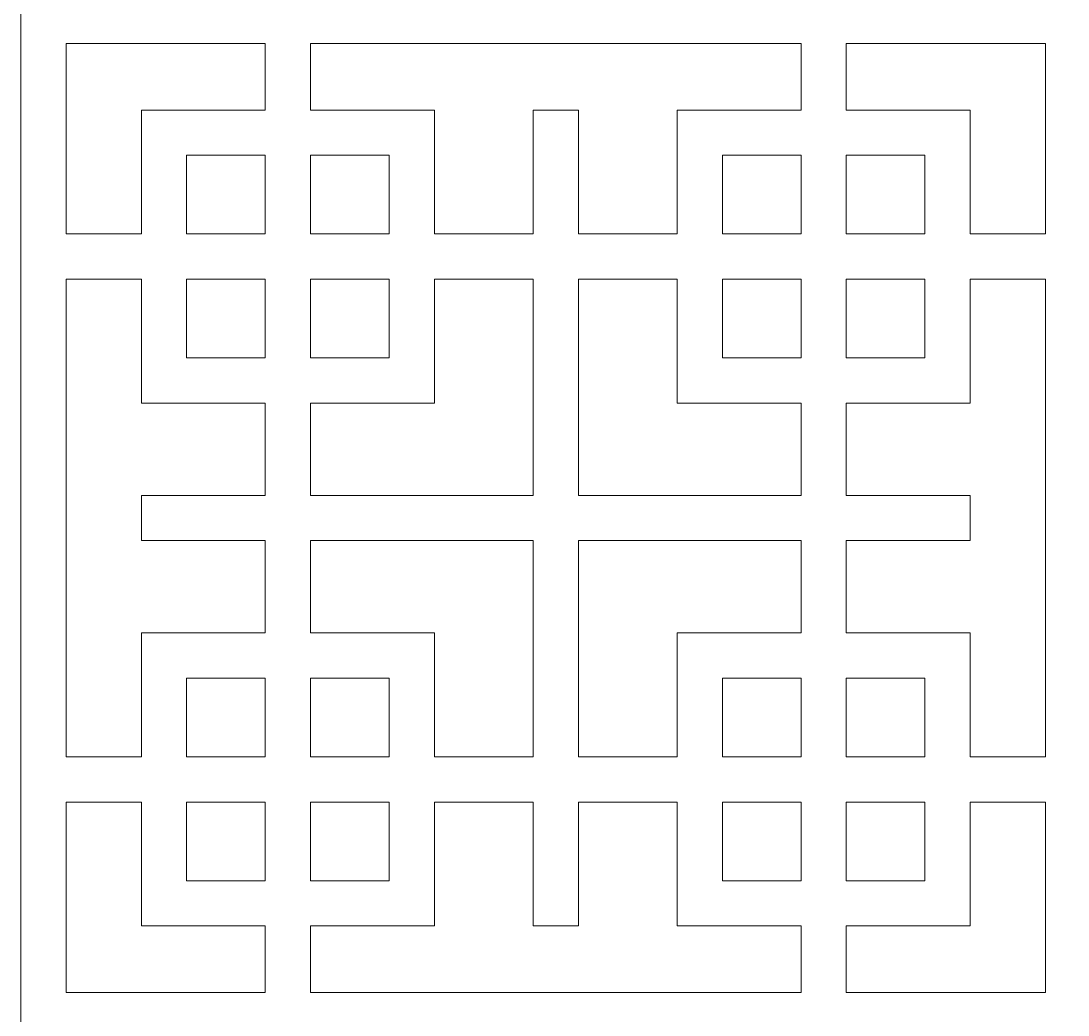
# Model space of a CAD drawing. Header units: centimetres. Extents: x -9.1 to 4.5, y -11.1 to 12.3.
# Drawn here: x -9.142 to -6.072, y -2.341 to 0.574 of the extents above; entities that cross this region are included whole.
import ezdxf

# ---------------------------------------------------------------- set-up
doc = ezdxf.new("R2010")
doc.units = ezdxf.units.CM
doc.header["$MEASUREMENT"] = 0
doc.layers.add('layer 1', color=7, linetype='Continuous')

msp = doc.modelspace()

# ---------------------------------------------------------------- linework, layer by layer
at = {"layer": 'layer 1', "color": 250, "lineweight": 9}
for points, knots in [([(-3.00204, -11.08839), (-3.00204, -11.08839), (-3.00204, -11.01742), (-3.00204, -11.01742), (-3.00204, -11.01742), (-3.00204, -11.01742), (-3.00204, -8.23555), (-3.00204, -8.23555), (-3.00204, -8.23555), (-3.00204, -8.23555), (-3.00204, -8.20024), (-3.00204, -8.20024), (-3.00204, -8.20024), (-3.00204, -8.20024), (-3.00204, -8.17408), (-3.00204, -8.17408), (-3.00204, -8.17408), (-3.00204, -8.17408), (-3.00204, -8.10311), (-3.00204, -8.10311), (-3.00204, -8.10311), (-3.00204, -8.10311), (-3.00204, -5.32124), (-3.00204, -5.32124), (-3.00204, -5.32124), (-3.00204, -5.32124), (-3.00204, -5.28593), (-3.00204, -5.28593), (-3.00204, -5.28593), (-3.00204, -5.28593), (-3.00204, -5.25977), (-3.00204, -5.25977), (-3.00204, -5.25977), (-3.00204, -5.25977), (-3.00204, -5.1888), (-3.00204, -5.1888), (-3.00204, -5.1888), (-3.00204, -5.1888), (-3.00204, -2.40694), (-3.00204, -2.40694), (-3.00204, -2.40694), (-3.00204, -2.40694), (-3.00204, -2.37162), (-3.00204, -2.37162), (-3.00204, -2.37162), (-3.00204, -2.37162), (-3.00204, -2.34547), (-3.00204, -2.34547), (-3.00204, -2.34547), (-3.00204, -2.34547), (-3.00204, -2.2745), (-3.00204, -2.2745), (-3.00204, -2.2745), (-3.00204, -2.2745), (-3.00204, 0.50737), (-3.00204, 0.50737), (-3.00204, 0.50737), (-3.00204, 0.50737), (-3.00204, 0.54268), (-3.00204, 0.54268), (-3.00204, 0.54268), (-3.00204, 0.54268), (-3.00204, 0.56884), (-3.00204, 0.56884), (-3.00204, 0.56884), (-3.00204, 0.56884), (-3.00204, 0.63981), (-3.00204, 0.63981), (-3.00204, 0.63981), (-3.00204, 0.63981), (-3.00204, 3.42168), (-3.00204, 3.42168), (-3.00204, 3.42168), (-3.00204, 3.42168), (-3.00204, 3.45699), (-3.00204, 3.45699), (-3.00204, 3.45699), (-3.00204, 3.45699), (-3.00204, 3.48315), (-3.00204, 3.48315), (-3.00204, 3.48315), (-3.00204, 3.48315), (-3.00204, 3.55412), (-3.00204, 3.55412), (-3.00204, 3.55412), (-3.00204, 3.55412), (-3.00204, 6.33599), (-3.00204, 6.33599), (-3.00204, 6.33599), (-3.00204, 6.33599), (-3.00204, 6.3713), (-3.00204, 6.3713), (-3.00204, 6.3713), (-3.00204, 6.3713), (-3.00204, 6.39745), (-3.00204, 6.39745), (-3.00204, 6.39745), (-3.00204, 6.39745), (-3.00204, 6.46843), (-3.00204, 6.46843), (-3.00204, 6.46843), (-3.00204, 6.46843), (-3.00204, 9.25029), (-3.00204, 9.25029), (-3.00204, 9.25029), (-3.00204, 9.25029), (-3.00204, 9.28561), (-3.00204, 9.28561), (-3.00204, 9.28561), (-3.00204, 9.28561), (-3.00204, 9.31176), (-3.00204, 9.31176), (-3.00204, 9.31176), (-3.00204, 9.31176), (-3.00204, 9.38273), (-3.00204, 9.38273), (-3.00204, 9.38273), (-3.00204, 9.38273), (-3.00204, 12.1646), (-3.00204, 12.1646), (-3.00204, 12.1646), (-3.00204, 12.1646), (-3.00204, 12.19991), (-3.00204, 12.19991), (-3.00204, 12.19991), (-3.00204, 12.19991), (-3.00204, 12.29704), (-3.00204, 12.29704), (-3.00204, 12.29704), (-3.00204, 12.29704), (-9.14166, 12.29704), (-9.14166, 12.29704), (-9.14166, 12.29704), (-9.14166, 12.29704), (-9.14166, 12.19991), (-9.14166, 12.19991), (-9.14166, 12.19991), (-9.14166, 12.19991), (-9.14166, 12.1646), (-9.14166, 12.1646), (-9.14166, 12.1646), (-9.14166, 12.1646), (-9.14166, 9.38273), (-9.14166, 9.38273), (-9.14166, 9.38273), (-9.14166, 9.38273), (-9.14166, 9.3638), (-9.14166, 9.3638), (-9.14166, 9.3638), (-9.14166, 9.3638), (-9.14166, 9.28561), (-9.14166, 9.28561), (-9.14166, 9.28561), (-9.14166, 9.28561), (-9.14166, 9.25029), (-9.14166, 9.25029), (-9.14166, 9.25029), (-9.14166, 9.25029), (-9.14166, 6.46843), (-9.14166, 6.46843), (-9.14166, 6.46843), (-9.14166, 6.46843), (-9.14166, 6.44949), (-9.14166, 6.44949), (-9.14166, 6.44949), (-9.14166, 6.44949), (-9.14166, 6.3713), (-9.14166, 6.3713), (-9.14166, 6.3713), (-9.14166, 6.3713), (-9.14166, 6.33599), (-9.14166, 6.33599), (-9.14166, 6.33599), (-9.14166, 6.33599), (-9.14166, 3.55412), (-9.14166, 3.55412), (-9.14166, 3.55412), (-9.14166, 3.55412), (-9.14166, 3.53518), (-9.14166, 3.53518), (-9.14166, 3.53518), (-9.14166, 3.53518), (-9.14166, 3.45699), (-9.14166, 3.45699), (-9.14166, 3.45699), (-9.14166, 3.45699), (-9.14166, 3.42168), (-9.14166, 3.42168), (-9.14166, 3.42168), (-9.14166, 3.42168), (-9.14166, 0.63981), (-9.14166, 0.63981), (-9.14166, 0.63981), (-9.14166, 0.63981), (-9.14166, 0.62088), (-9.14166, 0.62088), (-9.14166, 0.62088), (-9.14166, 0.62088), (-9.14166, 0.54268), (-9.14166, 0.54268), (-9.14166, 0.54268), (-9.14166, 0.54268), (-9.14166, 0.50737), (-9.14166, 0.50737), (-9.14166, 0.50737), (-9.14166, 0.50737), (-9.14166, -2.2745), (-9.14166, -2.2745), (-9.14166, -2.2745), (-9.14166, -2.2745), (-9.14166, -2.29343), (-9.14166, -2.29343), (-9.14166, -2.29343), (-9.14166, -2.29343), (-9.14166, -2.37162), (-9.14166, -2.37162), (-9.14166, -2.37162), (-9.14166, -2.37162), (-9.14166, -2.40694), (-9.14166, -2.40694), (-9.14166, -2.40694), (-9.14166, -2.40694), (-9.14166, -5.1888), (-9.14166, -5.1888), (-9.14166, -5.1888), (-9.14166, -5.1888), (-9.14166, -5.20774), (-9.14166, -5.20774), (-9.14166, -5.20774), (-9.14166, -5.20774), (-9.14166, -5.28593), (-9.14166, -5.28593), (-9.14166, -5.28593), (-9.14166, -5.28593), (-9.14166, -5.32124), (-9.14166, -5.32124), (-9.14166, -5.32124), (-9.14166, -5.32124), (-9.14166, -8.10311), (-9.14166, -8.10311), (-9.14166, -8.10311), (-9.14166, -8.10311), (-9.14166, -8.12204), (-9.14166, -8.12204), (-9.14166, -8.12204), (-9.14166, -8.12204), (-9.14166, -8.20024), (-9.14166, -8.20024), (-9.14166, -8.20024), (-9.14166, -8.20024), (-9.14166, -8.23555), (-9.14166, -8.23555), (-9.14166, -8.23555), (-9.14166, -8.23555), (-9.14166, -11.01742), (-9.14166, -11.01742), (-9.14166, -11.01742), (-9.14166, -11.01742), (-9.14166, -11.03635), (-9.14166, -11.03635), (-9.14166, -11.03635), (-9.14166, -11.03635), (-9.14166, -11.14986), (-9.14166, -11.14986), (-9.14166, -11.14986), (-9.14166, -11.14986), (-3.00204, -11.14986), (-3.00204, -11.14986), (-3.00204, -11.14986), (-3.00204, -11.14986), (-3.00204, -11.08839), (-3.00204, -11.08839)], [0, 0, 0, 0, 0.0144928, 0.0144928, 0.0144928, 0.0144928, 0.0289855, 0.0289855, 0.0289855, 0.0289855, 0.0434783, 0.0434783, 0.0434783, 0.0434783, 0.057971, 0.057971, 0.057971, 0.057971, 0.0724638, 0.0724638, 0.0724638, 0.0724638, 0.0869565, 0.0869565, 0.0869565, 0.0869565, 0.1014493, 0.1014493, 0.1014493, 0.1014493, 0.115942, 0.115942, 0.115942, 0.115942, 0.1304348, 0.1304348, 0.1304348, 0.1304348, 0.1449275, 0.1449275, 0.1449275, 0.1449275, 0.1594203, 0.1594203, 0.1594203, 0.1594203, 0.173913, 0.173913, 0.173913, 0.173913, 0.1884058, 0.1884058, 0.1884058, 0.1884058, 0.2028986, 0.2028986, 0.2028986, 0.2028986, 0.2173913, 0.2173913, 0.2173913, 0.2173913, 0.2318841, 0.2318841, 0.2318841, 0.2318841, 0.2463768, 0.2463768, 0.2463768, 0.2463768, 0.2608696, 0.2608696, 0.2608696, 0.2608696, 0.2753623, 0.2753623, 0.2753623, 0.2753623, 0.2898551, 0.2898551, 0.2898551, 0.2898551, 0.3043478, 0.3043478, 0.3043478, 0.3043478, 0.3188406, 0.3188406, 0.3188406, 0.3188406, 0.3333333, 0.3333333, 0.3333333, 0.3333333, 0.3478261, 0.3478261, 0.3478261, 0.3478261, 0.3623188, 0.3623188, 0.3623188, 0.3623188, 0.3768116, 0.3768116, 0.3768116, 0.3768116, 0.3913043, 0.3913043, 0.3913043, 0.3913043, 0.4057971, 0.4057971, 0.4057971, 0.4057971, 0.4202899, 0.4202899, 0.4202899, 0.4202899, 0.4347826, 0.4347826, 0.4347826, 0.4347826, 0.4492754, 0.4492754, 0.4492754, 0.4492754, 0.4637681, 0.4637681, 0.4637681, 0.4637681, 0.4782609, 0.4782609, 0.4782609, 0.4782609, 0.4927536, 0.4927536, 0.4927536, 0.4927536, 0.5072464, 0.5072464, 0.5072464, 0.5072464, 0.5217391, 0.5217391, 0.5217391, 0.5217391, 0.5362319, 0.5362319, 0.5362319, 0.5362319, 0.5507246, 0.5507246, 0.5507246, 0.5507246, 0.5652174, 0.5652174, 0.5652174, 0.5652174, 0.5797101, 0.5797101, 0.5797101, 0.5797101, 0.5942029, 0.5942029, 0.5942029, 0.5942029, 0.6086957, 0.6086957, 0.6086957, 0.6086957, 0.6231884, 0.6231884, 0.6231884, 0.6231884, 0.6376812, 0.6376812, 0.6376812, 0.6376812, 0.6521739, 0.6521739, 0.6521739, 0.6521739, 0.6666667, 0.6666667, 0.6666667, 0.6666667, 0.6811594, 0.6811594, 0.6811594, 0.6811594, 0.6956522, 0.6956522, 0.6956522, 0.6956522, 0.7101449, 0.7101449, 0.7101449, 0.7101449, 0.7246377, 0.7246377, 0.7246377, 0.7246377, 0.7391304, 0.7391304, 0.7391304, 0.7391304, 0.7536232, 0.7536232, 0.7536232, 0.7536232, 0.7681159, 0.7681159, 0.7681159, 0.7681159, 0.7826087, 0.7826087, 0.7826087, 0.7826087, 0.7971014, 0.7971014, 0.7971014, 0.7971014, 0.8115942, 0.8115942, 0.8115942, 0.8115942, 0.826087, 0.826087, 0.826087, 0.826087, 0.8405797, 0.8405797, 0.8405797, 0.8405797, 0.8550725, 0.8550725, 0.8550725, 0.8550725, 0.8695652, 0.8695652, 0.8695652, 0.8695652, 0.884058, 0.884058, 0.884058, 0.884058, 0.8985507, 0.8985507, 0.8985507, 0.8985507, 0.9130435, 0.9130435, 0.9130435, 0.9130435, 0.9275362, 0.9275362, 0.9275362, 0.9275362, 0.942029, 0.942029, 0.942029, 0.942029, 0.9565217, 0.9565217, 0.9565217, 0.9565217, 0.9710145, 0.9710145, 0.9710145, 0.9710145, 1, 1, 1, 1]), ([(-8.42524, 0.50737), (-8.42524, 0.50737), (-8.42524, 0.31215), (-8.42524, 0.31215), (-8.42524, 0.31215), (-8.42524, 0.31215), (-8.78834, 0.31215), (-8.78834, 0.31215), (-8.78834, 0.31215), (-8.78834, 0.31215), (-8.78834, -0.05095), (-8.78834, -0.05095), (-8.78834, -0.05095), (-8.78834, -0.05095), (-9.00922, -0.05095), (-9.00922, -0.05095), (-9.00922, -0.05095), (-9.00922, -0.05095), (-9.00922, 0.50737), (-9.00922, 0.50737), (-9.00922, 0.50737), (-9.00922, 0.50737), (-8.42524, 0.50737), (-8.42524, 0.50737)], [0, 0, 0, 0, 0.1428571, 0.1428571, 0.1428571, 0.1428571, 0.2857143, 0.2857143, 0.2857143, 0.2857143, 0.4285714, 0.4285714, 0.4285714, 0.4285714, 0.5714286, 0.5714286, 0.5714286, 0.5714286, 0.7142857, 0.7142857, 0.7142857, 0.7142857, 1, 1, 1, 1]), ([(-6.8545, 0.50737), (-6.8545, 0.50737), (-6.8545, 0.31215), (-6.8545, 0.31215), (-6.8545, 0.31215), (-6.8545, 0.31215), (-7.2176, 0.31215), (-7.2176, 0.31215), (-7.2176, 0.31215), (-7.2176, 0.31215), (-7.2176, -0.05095), (-7.2176, -0.05095), (-7.2176, -0.05095), (-7.2176, -0.05095), (-7.50743, -0.05095), (-7.50743, -0.05095), (-7.50743, -0.05095), (-7.50743, -0.05095), (-7.50743, 0.31215), (-7.50743, 0.31215), (-7.50743, 0.31215), (-7.50743, 0.31215), (-7.63987, 0.31215), (-7.63987, 0.31215), (-7.63987, 0.31215), (-7.63987, 0.31215), (-7.63987, -0.05095), (-7.63987, -0.05095), (-7.63987, -0.05095), (-7.63987, -0.05095), (-7.92969, -0.05095), (-7.92969, -0.05095), (-7.92969, -0.05095), (-7.92969, -0.05095), (-7.92969, 0.31215), (-7.92969, 0.31215), (-7.92969, 0.31215), (-7.92969, 0.31215), (-8.2928, 0.31215), (-8.2928, 0.31215), (-8.2928, 0.31215), (-8.2928, 0.31215), (-8.2928, 0.50737), (-8.2928, 0.50737), (-8.2928, 0.50737), (-8.2928, 0.50737), (-6.8545, 0.50737), (-6.8545, 0.50737)], [0, 0, 0, 0, 0.0769231, 0.0769231, 0.0769231, 0.0769231, 0.1538462, 0.1538462, 0.1538462, 0.1538462, 0.2307692, 0.2307692, 0.2307692, 0.2307692, 0.3076923, 0.3076923, 0.3076923, 0.3076923, 0.3846154, 0.3846154, 0.3846154, 0.3846154, 0.4615385, 0.4615385, 0.4615385, 0.4615385, 0.5384615, 0.5384615, 0.5384615, 0.5384615, 0.6153846, 0.6153846, 0.6153846, 0.6153846, 0.6923077, 0.6923077, 0.6923077, 0.6923077, 0.7692308, 0.7692308, 0.7692308, 0.7692308, 0.8461538, 0.8461538, 0.8461538, 0.8461538, 1, 1, 1, 1]), ([(-6.13807, 0.50737), (-6.13807, 0.50737), (-6.13807, -0.05095), (-6.13807, -0.05095), (-6.13807, -0.05095), (-6.13807, -0.05095), (-6.35896, -0.05095), (-6.35896, -0.05095), (-6.35896, -0.05095), (-6.35896, -0.05095), (-6.35896, 0.31215), (-6.35896, 0.31215), (-6.35896, 0.31215), (-6.35896, 0.31215), (-6.72206, 0.31215), (-6.72206, 0.31215), (-6.72206, 0.31215), (-6.72206, 0.31215), (-6.72206, 0.50737), (-6.72206, 0.50737), (-6.72206, 0.50737), (-6.72206, 0.50737), (-6.13807, 0.50737), (-6.13807, 0.50737)], [0, 0, 0, 0, 0.1428571, 0.1428571, 0.1428571, 0.1428571, 0.2857143, 0.2857143, 0.2857143, 0.2857143, 0.4285714, 0.4285714, 0.4285714, 0.4285714, 0.5714286, 0.5714286, 0.5714286, 0.5714286, 0.7142857, 0.7142857, 0.7142857, 0.7142857, 1, 1, 1, 1]), ([(-8.42524, 0.17971), (-8.42524, 0.17971), (-8.42524, -0.05095), (-8.42524, -0.05095), (-8.42524, -0.05095), (-8.42524, -0.05095), (-8.6559, -0.05095), (-8.6559, -0.05095), (-8.6559, -0.05095), (-8.6559, -0.05095), (-8.6559, 0.17971), (-8.6559, 0.17971), (-8.6559, 0.17971), (-8.6559, 0.17971), (-8.42524, 0.17971), (-8.42524, 0.17971)], [0, 0, 0, 0, 0.2, 0.2, 0.2, 0.2, 0.4, 0.4, 0.4, 0.4, 0.6, 0.6, 0.6, 0.6, 1, 1, 1, 1]), ([(-8.2928, -0.05095), (-8.2928, -0.05095), (-8.2928, 0.17971), (-8.2928, 0.17971), (-8.2928, 0.17971), (-8.2928, 0.17971), (-8.06213, 0.17971), (-8.06213, 0.17971), (-8.06213, 0.17971), (-8.06213, 0.17971), (-8.06213, -0.05095), (-8.06213, -0.05095), (-8.06213, -0.05095), (-8.06213, -0.05095), (-8.2928, -0.05095), (-8.2928, -0.05095)], [0, 0, 0, 0, 0.2, 0.2, 0.2, 0.2, 0.4, 0.4, 0.4, 0.4, 0.6, 0.6, 0.6, 0.6, 1, 1, 1, 1]), ([(-6.8545, -0.05095), (-6.8545, -0.05095), (-7.08516, -0.05095), (-7.08516, -0.05095), (-7.08516, -0.05095), (-7.08516, -0.05095), (-7.08516, 0.17971), (-7.08516, 0.17971), (-7.08516, 0.17971), (-7.08516, 0.17971), (-6.8545, 0.17971), (-6.8545, 0.17971), (-6.8545, 0.17971), (-6.8545, 0.17971), (-6.8545, -0.05095), (-6.8545, -0.05095)], [0, 0, 0, 0, 0.2, 0.2, 0.2, 0.2, 0.4, 0.4, 0.4, 0.4, 0.6, 0.6, 0.6, 0.6, 1, 1, 1, 1]), ([(-6.4914, -0.05095), (-6.4914, -0.05095), (-6.72206, -0.05095), (-6.72206, -0.05095), (-6.72206, -0.05095), (-6.72206, -0.05095), (-6.72206, 0.17971), (-6.72206, 0.17971), (-6.72206, 0.17971), (-6.72206, 0.17971), (-6.4914, 0.17971), (-6.4914, 0.17971), (-6.4914, 0.17971), (-6.4914, 0.17971), (-6.4914, -0.05095), (-6.4914, -0.05095)], [0, 0, 0, 0, 0.2, 0.2, 0.2, 0.2, 0.4, 0.4, 0.4, 0.4, 0.6, 0.6, 0.6, 0.6, 1, 1, 1, 1]), ([(-9.00922, -0.18339), (-9.00922, -0.18339), (-8.78834, -0.18339), (-8.78834, -0.18339), (-8.78834, -0.18339), (-8.78834, -0.18339), (-8.78834, -0.54649), (-8.78834, -0.54649), (-8.78834, -0.54649), (-8.78834, -0.54649), (-8.42524, -0.54649), (-8.42524, -0.54649), (-8.42524, -0.54649), (-8.42524, -0.54649), (-8.42524, -0.81735), (-8.42524, -0.81735), (-8.42524, -0.81735), (-8.42524, -0.81735), (-8.78834, -0.81735), (-8.78834, -0.81735), (-8.78834, -0.81735), (-8.78834, -0.81735), (-8.78834, -0.94979), (-8.78834, -0.94979), (-8.78834, -0.94979), (-8.78834, -0.94979), (-8.42524, -0.94979), (-8.42524, -0.94979), (-8.42524, -0.94979), (-8.42524, -0.94979), (-8.42524, -1.22063), (-8.42524, -1.22063), (-8.42524, -1.22063), (-8.42524, -1.22063), (-8.78834, -1.22063), (-8.78834, -1.22063), (-8.78834, -1.22063), (-8.78834, -1.22063), (-8.78834, -1.58373), (-8.78834, -1.58373), (-8.78834, -1.58373), (-8.78834, -1.58373), (-9.00922, -1.58373), (-9.00922, -1.58373), (-9.00922, -1.58373), (-9.00922, -1.58373), (-9.00922, -0.18339), (-9.00922, -0.18339)], [0, 0, 0, 0, 0.0769231, 0.0769231, 0.0769231, 0.0769231, 0.1538462, 0.1538462, 0.1538462, 0.1538462, 0.2307692, 0.2307692, 0.2307692, 0.2307692, 0.3076923, 0.3076923, 0.3076923, 0.3076923, 0.3846154, 0.3846154, 0.3846154, 0.3846154, 0.4615385, 0.4615385, 0.4615385, 0.4615385, 0.5384615, 0.5384615, 0.5384615, 0.5384615, 0.6153846, 0.6153846, 0.6153846, 0.6153846, 0.6923077, 0.6923077, 0.6923077, 0.6923077, 0.7692308, 0.7692308, 0.7692308, 0.7692308, 0.8461538, 0.8461538, 0.8461538, 0.8461538, 1, 1, 1, 1]), ([(-8.42524, -0.18339), (-8.42524, -0.18339), (-8.42524, -0.41405), (-8.42524, -0.41405), (-8.42524, -0.41405), (-8.42524, -0.41405), (-8.6559, -0.41405), (-8.6559, -0.41405), (-8.6559, -0.41405), (-8.6559, -0.41405), (-8.6559, -0.18339), (-8.6559, -0.18339), (-8.6559, -0.18339), (-8.6559, -0.18339), (-8.42524, -0.18339), (-8.42524, -0.18339)], [0, 0, 0, 0, 0.2, 0.2, 0.2, 0.2, 0.4, 0.4, 0.4, 0.4, 0.6, 0.6, 0.6, 0.6, 1, 1, 1, 1]), ([(-7.63987, -0.81735), (-7.63987, -0.81735), (-7.63987, -0.18339), (-7.63987, -0.18339), (-7.63987, -0.18339), (-7.63987, -0.18339), (-7.92969, -0.18339), (-7.92969, -0.18339), (-7.92969, -0.18339), (-7.92969, -0.18339), (-7.92969, -0.54649), (-7.92969, -0.54649), (-7.92969, -0.54649), (-7.92969, -0.54649), (-8.2928, -0.54649), (-8.2928, -0.54649), (-8.2928, -0.54649), (-8.2928, -0.54649), (-8.2928, -0.81735), (-8.2928, -0.81735), (-8.2928, -0.81735), (-8.2928, -0.81735), (-7.63987, -0.81735), (-7.63987, -0.81735)], [0, 0, 0, 0, 0.1428571, 0.1428571, 0.1428571, 0.1428571, 0.2857143, 0.2857143, 0.2857143, 0.2857143, 0.4285714, 0.4285714, 0.4285714, 0.4285714, 0.5714286, 0.5714286, 0.5714286, 0.5714286, 0.7142857, 0.7142857, 0.7142857, 0.7142857, 1, 1, 1, 1]), ([(-8.2928, -0.41405), (-8.2928, -0.41405), (-8.2928, -0.18339), (-8.2928, -0.18339), (-8.2928, -0.18339), (-8.2928, -0.18339), (-8.06213, -0.18339), (-8.06213, -0.18339), (-8.06213, -0.18339), (-8.06213, -0.18339), (-8.06213, -0.41405), (-8.06213, -0.41405), (-8.06213, -0.41405), (-8.06213, -0.41405), (-8.2928, -0.41405), (-8.2928, -0.41405)], [0, 0, 0, 0, 0.2, 0.2, 0.2, 0.2, 0.4, 0.4, 0.4, 0.4, 0.6, 0.6, 0.6, 0.6, 1, 1, 1, 1]), ([(-7.50743, -0.18339), (-7.50743, -0.18339), (-7.50743, -0.81735), (-7.50743, -0.81735), (-7.50743, -0.81735), (-7.50743, -0.81735), (-6.8545, -0.81735), (-6.8545, -0.81735), (-6.8545, -0.81735), (-6.8545, -0.81735), (-6.8545, -0.54649), (-6.8545, -0.54649), (-6.8545, -0.54649), (-6.8545, -0.54649), (-7.2176, -0.54649), (-7.2176, -0.54649), (-7.2176, -0.54649), (-7.2176, -0.54649), (-7.2176, -0.18339), (-7.2176, -0.18339), (-7.2176, -0.18339), (-7.2176, -0.18339), (-7.50743, -0.18339), (-7.50743, -0.18339)], [0, 0, 0, 0, 0.1428571, 0.1428571, 0.1428571, 0.1428571, 0.2857143, 0.2857143, 0.2857143, 0.2857143, 0.4285714, 0.4285714, 0.4285714, 0.4285714, 0.5714286, 0.5714286, 0.5714286, 0.5714286, 0.7142857, 0.7142857, 0.7142857, 0.7142857, 1, 1, 1, 1]), ([(-7.08516, -0.18339), (-7.08516, -0.18339), (-6.8545, -0.18339), (-6.8545, -0.18339), (-6.8545, -0.18339), (-6.8545, -0.18339), (-6.8545, -0.41405), (-6.8545, -0.41405), (-6.8545, -0.41405), (-6.8545, -0.41405), (-7.08516, -0.41405), (-7.08516, -0.41405), (-7.08516, -0.41405), (-7.08516, -0.41405), (-7.08516, -0.18339), (-7.08516, -0.18339)], [0, 0, 0, 0, 0.2, 0.2, 0.2, 0.2, 0.4, 0.4, 0.4, 0.4, 0.6, 0.6, 0.6, 0.6, 1, 1, 1, 1]), ([(-6.13807, -1.58373), (-6.13807, -1.58373), (-6.35896, -1.58373), (-6.35896, -1.58373), (-6.35896, -1.58373), (-6.35896, -1.58373), (-6.35896, -1.22063), (-6.35896, -1.22063), (-6.35896, -1.22063), (-6.35896, -1.22063), (-6.72206, -1.22063), (-6.72206, -1.22063), (-6.72206, -1.22063), (-6.72206, -1.22063), (-6.72206, -0.94979), (-6.72206, -0.94979), (-6.72206, -0.94979), (-6.72206, -0.94979), (-6.35896, -0.94979), (-6.35896, -0.94979), (-6.35896, -0.94979), (-6.35896, -0.94979), (-6.35896, -0.81735), (-6.35896, -0.81735), (-6.35896, -0.81735), (-6.35896, -0.81735), (-6.72206, -0.81735), (-6.72206, -0.81735), (-6.72206, -0.81735), (-6.72206, -0.81735), (-6.72206, -0.54649), (-6.72206, -0.54649), (-6.72206, -0.54649), (-6.72206, -0.54649), (-6.35896, -0.54649), (-6.35896, -0.54649), (-6.35896, -0.54649), (-6.35896, -0.54649), (-6.35896, -0.18339), (-6.35896, -0.18339), (-6.35896, -0.18339), (-6.35896, -0.18339), (-6.13807, -0.18339), (-6.13807, -0.18339), (-6.13807, -0.18339), (-6.13807, -0.18339), (-6.13807, -1.58373), (-6.13807, -1.58373)], [0, 0, 0, 0, 0.0769231, 0.0769231, 0.0769231, 0.0769231, 0.1538462, 0.1538462, 0.1538462, 0.1538462, 0.2307692, 0.2307692, 0.2307692, 0.2307692, 0.3076923, 0.3076923, 0.3076923, 0.3076923, 0.3846154, 0.3846154, 0.3846154, 0.3846154, 0.4615385, 0.4615385, 0.4615385, 0.4615385, 0.5384615, 0.5384615, 0.5384615, 0.5384615, 0.6153846, 0.6153846, 0.6153846, 0.6153846, 0.6923077, 0.6923077, 0.6923077, 0.6923077, 0.7692308, 0.7692308, 0.7692308, 0.7692308, 0.8461538, 0.8461538, 0.8461538, 0.8461538, 1, 1, 1, 1]), ([(-6.72206, -0.18339), (-6.72206, -0.18339), (-6.4914, -0.18339), (-6.4914, -0.18339), (-6.4914, -0.18339), (-6.4914, -0.18339), (-6.4914, -0.41405), (-6.4914, -0.41405), (-6.4914, -0.41405), (-6.4914, -0.41405), (-6.72206, -0.41405), (-6.72206, -0.41405), (-6.72206, -0.41405), (-6.72206, -0.41405), (-6.72206, -0.18339), (-6.72206, -0.18339)], [0, 0, 0, 0, 0.2, 0.2, 0.2, 0.2, 0.4, 0.4, 0.4, 0.4, 0.6, 0.6, 0.6, 0.6, 1, 1, 1, 1]), ([(-7.63987, -1.58373), (-7.63987, -1.58373), (-7.63987, -0.94979), (-7.63987, -0.94979), (-7.63987, -0.94979), (-7.63987, -0.94979), (-8.2928, -0.94979), (-8.2928, -0.94979), (-8.2928, -0.94979), (-8.2928, -0.94979), (-8.2928, -1.22063), (-8.2928, -1.22063), (-8.2928, -1.22063), (-8.2928, -1.22063), (-7.92969, -1.22063), (-7.92969, -1.22063), (-7.92969, -1.22063), (-7.92969, -1.22063), (-7.92969, -1.58373), (-7.92969, -1.58373), (-7.92969, -1.58373), (-7.92969, -1.58373), (-7.63987, -1.58373), (-7.63987, -1.58373)], [0, 0, 0, 0, 0.1428571, 0.1428571, 0.1428571, 0.1428571, 0.2857143, 0.2857143, 0.2857143, 0.2857143, 0.4285714, 0.4285714, 0.4285714, 0.4285714, 0.5714286, 0.5714286, 0.5714286, 0.5714286, 0.7142857, 0.7142857, 0.7142857, 0.7142857, 1, 1, 1, 1]), ([(-7.50743, -0.94979), (-7.50743, -0.94979), (-7.50743, -1.58373), (-7.50743, -1.58373), (-7.50743, -1.58373), (-7.50743, -1.58373), (-7.2176, -1.58373), (-7.2176, -1.58373), (-7.2176, -1.58373), (-7.2176, -1.58373), (-7.2176, -1.22063), (-7.2176, -1.22063), (-7.2176, -1.22063), (-7.2176, -1.22063), (-6.8545, -1.22063), (-6.8545, -1.22063), (-6.8545, -1.22063), (-6.8545, -1.22063), (-6.8545, -0.94979), (-6.8545, -0.94979), (-6.8545, -0.94979), (-6.8545, -0.94979), (-7.50743, -0.94979), (-7.50743, -0.94979)], [0, 0, 0, 0, 0.1428571, 0.1428571, 0.1428571, 0.1428571, 0.2857143, 0.2857143, 0.2857143, 0.2857143, 0.4285714, 0.4285714, 0.4285714, 0.4285714, 0.5714286, 0.5714286, 0.5714286, 0.5714286, 0.7142857, 0.7142857, 0.7142857, 0.7142857, 1, 1, 1, 1]), ([(-8.42524, -1.58373), (-8.42524, -1.58373), (-8.42524, -1.35307), (-8.42524, -1.35307), (-8.42524, -1.35307), (-8.42524, -1.35307), (-8.6559, -1.35307), (-8.6559, -1.35307), (-8.6559, -1.35307), (-8.6559, -1.35307), (-8.6559, -1.58373), (-8.6559, -1.58373), (-8.6559, -1.58373), (-8.6559, -1.58373), (-8.42524, -1.58373), (-8.42524, -1.58373)], [0, 0, 0, 0, 0.2, 0.2, 0.2, 0.2, 0.4, 0.4, 0.4, 0.4, 0.6, 0.6, 0.6, 0.6, 1, 1, 1, 1]), ([(-8.2928, -1.35307), (-8.2928, -1.35307), (-8.2928, -1.58373), (-8.2928, -1.58373), (-8.2928, -1.58373), (-8.2928, -1.58373), (-8.06213, -1.58373), (-8.06213, -1.58373), (-8.06213, -1.58373), (-8.06213, -1.58373), (-8.06213, -1.35307), (-8.06213, -1.35307), (-8.06213, -1.35307), (-8.06213, -1.35307), (-8.2928, -1.35307), (-8.2928, -1.35307)], [0, 0, 0, 0, 0.2, 0.2, 0.2, 0.2, 0.4, 0.4, 0.4, 0.4, 0.6, 0.6, 0.6, 0.6, 1, 1, 1, 1]), ([(-6.8545, -1.58373), (-6.8545, -1.58373), (-7.08516, -1.58373), (-7.08516, -1.58373), (-7.08516, -1.58373), (-7.08516, -1.58373), (-7.08516, -1.35307), (-7.08516, -1.35307), (-7.08516, -1.35307), (-7.08516, -1.35307), (-6.8545, -1.35307), (-6.8545, -1.35307), (-6.8545, -1.35307), (-6.8545, -1.35307), (-6.8545, -1.58373), (-6.8545, -1.58373)], [0, 0, 0, 0, 0.2, 0.2, 0.2, 0.2, 0.4, 0.4, 0.4, 0.4, 0.6, 0.6, 0.6, 0.6, 1, 1, 1, 1]), ([(-6.4914, -1.58373), (-6.4914, -1.58373), (-6.72206, -1.58373), (-6.72206, -1.58373), (-6.72206, -1.58373), (-6.72206, -1.58373), (-6.72206, -1.35307), (-6.72206, -1.35307), (-6.72206, -1.35307), (-6.72206, -1.35307), (-6.4914, -1.35307), (-6.4914, -1.35307), (-6.4914, -1.35307), (-6.4914, -1.35307), (-6.4914, -1.58373), (-6.4914, -1.58373)], [0, 0, 0, 0, 0.2, 0.2, 0.2, 0.2, 0.4, 0.4, 0.4, 0.4, 0.6, 0.6, 0.6, 0.6, 1, 1, 1, 1]), ([(-8.78834, -2.07927), (-8.78834, -2.07927), (-8.42524, -2.07927), (-8.42524, -2.07927), (-8.42524, -2.07927), (-8.42524, -2.07927), (-8.42524, -2.2745), (-8.42524, -2.2745), (-8.42524, -2.2745), (-8.42524, -2.2745), (-9.00922, -2.2745), (-9.00922, -2.2745), (-9.00922, -2.2745), (-9.00922, -2.2745), (-9.00922, -1.71618), (-9.00922, -1.71618), (-9.00922, -1.71618), (-9.00922, -1.71618), (-8.78834, -1.71618), (-8.78834, -1.71618), (-8.78834, -1.71618), (-8.78834, -1.71618), (-8.78834, -2.07927), (-8.78834, -2.07927)], [0, 0, 0, 0, 0.1428571, 0.1428571, 0.1428571, 0.1428571, 0.2857143, 0.2857143, 0.2857143, 0.2857143, 0.4285714, 0.4285714, 0.4285714, 0.4285714, 0.5714286, 0.5714286, 0.5714286, 0.5714286, 0.7142857, 0.7142857, 0.7142857, 0.7142857, 1, 1, 1, 1]), ([(-8.42524, -1.94683), (-8.42524, -1.94683), (-8.42524, -1.71618), (-8.42524, -1.71618), (-8.42524, -1.71618), (-8.42524, -1.71618), (-8.6559, -1.71618), (-8.6559, -1.71618), (-8.6559, -1.71618), (-8.6559, -1.71618), (-8.6559, -1.94683), (-8.6559, -1.94683), (-8.6559, -1.94683), (-8.6559, -1.94683), (-8.42524, -1.94683), (-8.42524, -1.94683)], [0, 0, 0, 0, 0.2, 0.2, 0.2, 0.2, 0.4, 0.4, 0.4, 0.4, 0.6, 0.6, 0.6, 0.6, 1, 1, 1, 1]), ([(-8.2928, -2.2745), (-8.2928, -2.2745), (-8.2928, -2.07927), (-8.2928, -2.07927), (-8.2928, -2.07927), (-8.2928, -2.07927), (-7.92969, -2.07927), (-7.92969, -2.07927), (-7.92969, -2.07927), (-7.92969, -2.07927), (-7.92969, -1.71618), (-7.92969, -1.71618), (-7.92969, -1.71618), (-7.92969, -1.71618), (-7.63987, -1.71618), (-7.63987, -1.71618), (-7.63987, -1.71618), (-7.63987, -1.71618), (-7.63987, -2.07927), (-7.63987, -2.07927), (-7.63987, -2.07927), (-7.63987, -2.07927), (-7.50743, -2.07927), (-7.50743, -2.07927), (-7.50743, -2.07927), (-7.50743, -2.07927), (-7.50743, -1.71618), (-7.50743, -1.71618), (-7.50743, -1.71618), (-7.50743, -1.71618), (-7.2176, -1.71618), (-7.2176, -1.71618), (-7.2176, -1.71618), (-7.2176, -1.71618), (-7.2176, -2.07927), (-7.2176, -2.07927), (-7.2176, -2.07927), (-7.2176, -2.07927), (-6.8545, -2.07927), (-6.8545, -2.07927), (-6.8545, -2.07927), (-6.8545, -2.07927), (-6.8545, -2.2745), (-6.8545, -2.2745), (-6.8545, -2.2745), (-6.8545, -2.2745), (-8.2928, -2.2745), (-8.2928, -2.2745)], [0, 0, 0, 0, 0.0769231, 0.0769231, 0.0769231, 0.0769231, 0.1538462, 0.1538462, 0.1538462, 0.1538462, 0.2307692, 0.2307692, 0.2307692, 0.2307692, 0.3076923, 0.3076923, 0.3076923, 0.3076923, 0.3846154, 0.3846154, 0.3846154, 0.3846154, 0.4615385, 0.4615385, 0.4615385, 0.4615385, 0.5384615, 0.5384615, 0.5384615, 0.5384615, 0.6153846, 0.6153846, 0.6153846, 0.6153846, 0.6923077, 0.6923077, 0.6923077, 0.6923077, 0.7692308, 0.7692308, 0.7692308, 0.7692308, 0.8461538, 0.8461538, 0.8461538, 0.8461538, 1, 1, 1, 1]), ([(-8.2928, -1.71618), (-8.2928, -1.71618), (-8.2928, -1.94683), (-8.2928, -1.94683), (-8.2928, -1.94683), (-8.2928, -1.94683), (-8.06213, -1.94683), (-8.06213, -1.94683), (-8.06213, -1.94683), (-8.06213, -1.94683), (-8.06213, -1.71618), (-8.06213, -1.71618), (-8.06213, -1.71618), (-8.06213, -1.71618), (-8.2928, -1.71618), (-8.2928, -1.71618)], [0, 0, 0, 0, 0.2, 0.2, 0.2, 0.2, 0.4, 0.4, 0.4, 0.4, 0.6, 0.6, 0.6, 0.6, 1, 1, 1, 1]), ([(-7.08516, -1.71618), (-7.08516, -1.71618), (-6.8545, -1.71618), (-6.8545, -1.71618), (-6.8545, -1.71618), (-6.8545, -1.71618), (-6.8545, -1.94683), (-6.8545, -1.94683), (-6.8545, -1.94683), (-6.8545, -1.94683), (-7.08516, -1.94683), (-7.08516, -1.94683), (-7.08516, -1.94683), (-7.08516, -1.94683), (-7.08516, -1.71618), (-7.08516, -1.71618)], [0, 0, 0, 0, 0.2, 0.2, 0.2, 0.2, 0.4, 0.4, 0.4, 0.4, 0.6, 0.6, 0.6, 0.6, 1, 1, 1, 1]), ([(-6.72206, -2.2745), (-6.72206, -2.2745), (-6.72206, -2.07927), (-6.72206, -2.07927), (-6.72206, -2.07927), (-6.72206, -2.07927), (-6.35896, -2.07927), (-6.35896, -2.07927), (-6.35896, -2.07927), (-6.35896, -2.07927), (-6.35896, -1.71618), (-6.35896, -1.71618), (-6.35896, -1.71618), (-6.35896, -1.71618), (-6.13807, -1.71618), (-6.13807, -1.71618), (-6.13807, -1.71618), (-6.13807, -1.71618), (-6.13807, -2.2745), (-6.13807, -2.2745), (-6.13807, -2.2745), (-6.13807, -2.2745), (-6.72206, -2.2745), (-6.72206, -2.2745)], [0, 0, 0, 0, 0.1428571, 0.1428571, 0.1428571, 0.1428571, 0.2857143, 0.2857143, 0.2857143, 0.2857143, 0.4285714, 0.4285714, 0.4285714, 0.4285714, 0.5714286, 0.5714286, 0.5714286, 0.5714286, 0.7142857, 0.7142857, 0.7142857, 0.7142857, 1, 1, 1, 1]), ([(-6.72206, -1.71618), (-6.72206, -1.71618), (-6.4914, -1.71618), (-6.4914, -1.71618), (-6.4914, -1.71618), (-6.4914, -1.71618), (-6.4914, -1.94683), (-6.4914, -1.94683), (-6.4914, -1.94683), (-6.4914, -1.94683), (-6.72206, -1.94683), (-6.72206, -1.94683), (-6.72206, -1.94683), (-6.72206, -1.94683), (-6.72206, -1.71618), (-6.72206, -1.71618)], [0, 0, 0, 0, 0.2, 0.2, 0.2, 0.2, 0.4, 0.4, 0.4, 0.4, 0.6, 0.6, 0.6, 0.6, 1, 1, 1, 1])]:
    msp.add_open_spline(points, degree=3, knots=knots, dxfattribs=at)

doc.saveas('drawing.dxf')
